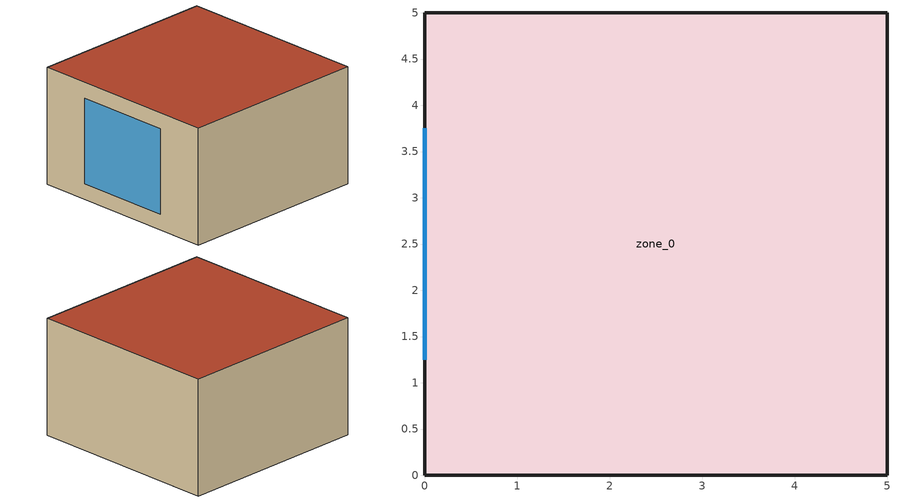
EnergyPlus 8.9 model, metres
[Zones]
zone_0
 floor ground (FLOOR): 5,0 0,0 0,5 5,5 z0
 wall outside (WALL): 0,0 5,0 5,5 0,5 0,0 z0:3
 window (Exterior Window): 0,3.75 0,1.25 z0.4:2.6
 roof outside (ROOF): 0,5 0,0 5,0 5,5 z3
[Building]
Building 1: North Axis {deg}=0; Terrain=City; Solar Distribution=FullInteriorAndExteriorWithReflections
[Site:Location]
Zürich	-: Latitude {deg}=47.37; Longitude {deg}=8.539; Time Zone {hr}=1; Elevation {m}=413
[SizingPeriod:DesignDay] Day of Month=21; Dry-Bulb Temperature Range Modifier Type=DefaultMultipliers; Barometric Pressure {Pa}=96591; Rain Indicator=No; Snow Indicator=No; Daylight Saving Time Indicator=No; Solar Model Indicator=ASHRAEClearSky
Name | Month | Day Type | Maximum Dry-Bulb Temperature {C} | Daily Dry-Bulb Temperature Range {deltaC} | Humidity Condition Type | Wetbulb or DewPoint at Maximum Dry-Bulb {C} | Wind Speed {m/s} | Wind Direction {deg} | Sky Clearness | Enthalpy at Maximum Dry-Bulb {J/kg}
Ann Clg .4% Condns DB=>MWB | 7 | SummerDesignDay | 28.3 | 9.59 | Wetbulb | 19.911 | 3.7 | 191 | 1.2
Ann Clg .4% Condns DP=>MDB | 7 | SummerDesignDay | 23.8 | 9.59 | Dewpoint | 20.1 | 3.7 | 191 | 1.2
Ann Clg .4% Condns Enth=>MDB | 7 | SummerDesignDay | 26.9 | 9.59 | Enthalpy |  | 3.7 | 191 | 1.2 | 63179
Ann Clg .4% Condns WB=>MDB | 7 | SummerDesignDay | 24.1 | 9.59 | Wetbulb | 21.271 | 3.7 | 191 | 1.2
Ann Htg 99.6% Condns DB | 1 | WinterDesignDay | -6.2 | 0 | Wetbulb | -6.2 | 3.5 | 203 | 0
Ann Htg Wind 99.6% Condns WS=>MCDB | 1 | WinterDesignDay | 2 | 0 | Wetbulb | 2 | 11.1 | 203 | 0
Ann Hum_n 99.6% Condns DP=>MCDB | 1 | WinterDesignDay | -6.6 | 0 | Dewpoint | -9.1 | 3.5 | 203 | 0
[Material:NoMass] Roughness=Rough; Thermal Absorptance=0.9; Solar Absorptance=0.7; Visible Absorptance=0.7
Name | Thermal Resistance {m2-K/W}
FLOOR | 5
ROOF | 6.67
WALL | 4
[WindowMaterial:Gas]
Air 13mm: Gas Type=Air; Thickness {m}=0.0127
[WindowMaterial:Glazing]
Clear 3mm: Optical Data Type=SpectralAverage; Thickness {m}=0.003; Solar Transmittance at Normal Incidence=0.837; Front Side Solar Reflectance at Normal Incidence=0.075; Back Side Solar Reflectance at Normal Incidence=0; Visible Transmittance at Normal Incidence=0.898; Front Side Visible Reflectance at Normal Incidence=0.081; Back Side Visible Reflectance at Normal Incidence=0; Infrared Transmittance at Normal Incidence=0; Front Side Infrared Hemispherical Emissivity=0.84; Back Side Infrared Hemispherical Emissivity=0.84; Conductivity {W/m-K}=0.9; Dirt Correction Factor for Solar and Visible Transmittance=1
[Construction]
Exterior Window: Clear 3mm, Air 13mm, Clear 3mm
FLOOR: FLOOR
ROOF: ROOF
WALL: WALL
[Zone]
zone_0
[ZoneControl:Thermostat]
zone_0 Thermostat: Zone or ZoneList=zone_0; Control Type Schedule=zone_0 Thermostat Schedule; Control Object Type 1=ThermostatSetpoint:DualSetpoint; Control Name 1=dualSetPtThermostatzone_0
[ThermostatSetpoint:DualSetpoint]
dualSetPtThermostatzone_0: Heating Setpoint Temperature Schedule=MIDRISEAPARTMENT APARTMENT HTGSETP SETPT 20.0; Cooling Setpoint Temperature Schedule=MIDRISEAPARTMENT APARTMENT CLGSETP SETPT 28.0
[ZoneHVAC:IdealLoadsAirSystem]
zone_0 IDEAL LOADS AIR SYSTEM: Cooling Limit=LimitFlowRate; Maximum Cooling Air Flow Rate {m3/s}=Autosize; Dehumidification Control Type=None; Humidification Control Type=None; Design Specification Outdoor Air Object=zone_0_DSOA; Outdoor Air Economizer Type=DifferentialDryBulb
[DesignSpecification:OutdoorAir]
zone_0_DSOA: Outdoor Air Method=Sum; Outdoor Air Flow per Person {m3/s-person}=0; Outdoor Air Flow per Zone Floor Area {m3/s-m2}=0.0002; Outdoor Air Flow per Zone {m3/s}=0; Outdoor Air Flow Air Changes per Hour {1/hr}=0
[Zone equipment]
zone_0: zone_0 IDEAL LOADS AIR SYSTEM
[Sizing:Zone]
zone_0: Zone Cooling Design Supply Air Temperature Input Method=SupplyAirTemperature; Zone Cooling Design Supply Air Temperature {C}=14; Zone Cooling Design Supply Air Temperature Difference {deltaC}=11.11; Zone Heating Design Supply Air Temperature Input Method=SupplyAirTemperature; Zone Heating Design Supply Air Temperature {C}=40; Zone Heating Design Supply Air Temperature Difference {deltaC}=11.11; Zone Cooling Design Supply Air Humidity Ratio {kgWater/kgDryAir}=0.0085; Zone Heating Design Supply Air Humidity Ratio {kgWater/kgDryAir}=0.008; Design Specification Outdoor Air Object=zone_0_DSOA; Cooling Design Air Flow Method=DesignDay; Cooling Design Air Flow Rate {m3/s}=0; Cooling Minimum Air Flow per Zone Floor Area {m3/s-m2}=0.000762; Cooling Minimum Air Flow {m3/s}=0; Cooling Minimum Air Flow Fraction=0; Heating Design Air Flow Method=DesignDay; Heating Design Air Flow Rate {m3/s}=0; Heating Maximum Air Flow per Zone Floor Area {m3/s-m2}=0.002032; Heating Maximum Air Flow {m3/s}=0.141576; Heating Maximum Air Flow Fraction=0.3; Design Specification Zone Air Distribution Object=zone_0 Design Spec Zone Air Dist; Account for Dedicated Outdoor Air System=No
[DesignSpecification:ZoneAirDistribution]
zone_0 Design Spec Zone Air Dist: Zone Air Distribution Effectiveness in Cooling Mode=1; Zone Air Distribution Effectiveness in Heating Mode=1
[Schedule:Compact]
zone_0 Thermostat Schedule: Through: 12/31, For: AllDays, Until: 24:00, 4
[Schedule:Year]
MIDRISEAPARTMENT APARTMENT HTGSETP SETPT 20.0: SETPT 20.0  {7CD2F102-3EEC-404D-8628-98CA9CB5C387}, 1, 1, 12, 31
MIDRISEAPARTMENT APARTMENT CLGSETP SETPT 28.0: SETPT 28.0  {ECBD0E11-2ABE-4B29-B590-1DB13F5BA0B2}, 1, 1, 12, 31
[Schedule:Week:Daily]
SETPT 20.0  {7CD2F102-3EEC-404D-8628-98CA9CB5C387}: MIDRISEAPARTMENT APARTMENT HTGSETP DEFAULT SCHEDULESETPT 20.0, MIDRISEAPARTMENT APARTMENT HTGSETP DEFAULT SCHEDULESETPT 20.0, MIDRISEAPARTMENT APARTMENT HTGSETP DEFAULT SCHEDULESETPT 20.0, MIDRISEAPARTMENT APARTMENT HTGSETP DEFAULT SCHEDULESETPT 20.0, MIDRISEAPARTMENT APARTMENT HTGSETP DEFAULT SCHEDULESETPT 20.0, MIDRISEAPARTMENT APARTMENT HTGSETP DEFAULT SCHEDULESETPT 20.0, MIDRISEAPARTMENT APARTMENT HTGSETP DEFAULT SCHEDULESETPT 20.0, MIDRISEAPARTMENT APARTMENT HTGSETP DEFAULT SCHEDULESETPT 20.0, SCHEDULE DAY 5SETPT 20.0, SCHEDULE DAY 4SETPT 20.0, MIDRISEAPARTMENT APARTMENT HTGSETP DEFAULT SCHEDULESETPT 20.0, MIDRISEAPARTMENT APARTMENT HTGSETP DEFAULT SCHEDULESETPT 20.0
SETPT 28.0  {ECBD0E11-2ABE-4B29-B590-1DB13F5BA0B2}: MIDRISEAPARTMENT APARTMENT CLGSETP DEFAULT SCHEDULESETPT 28.0, MIDRISEAPARTMENT APARTMENT CLGSETP DEFAULT SCHEDULESETPT 28.0, MIDRISEAPARTMENT APARTMENT CLGSETP DEFAULT SCHEDULESETPT 28.0, MIDRISEAPARTMENT APARTMENT CLGSETP DEFAULT SCHEDULESETPT 28.0, MIDRISEAPARTMENT APARTMENT CLGSETP DEFAULT SCHEDULESETPT 28.0, MIDRISEAPARTMENT APARTMENT CLGSETP DEFAULT SCHEDULESETPT 28.0, MIDRISEAPARTMENT APARTMENT CLGSETP DEFAULT SCHEDULESETPT 28.0, MIDRISEAPARTMENT APARTMENT CLGSETP DEFAULT SCHEDULESETPT 28.0, SCHEDULE DAY 3SETPT 28.0, SCHEDULE DAY 2SETPT 28.0, MIDRISEAPARTMENT APARTMENT CLGSETP DEFAULT SCHEDULESETPT 28.0, MIDRISEAPARTMENT APARTMENT CLGSETP DEFAULT SCHEDULESETPT 28.0
[Schedule:Day:Interval]
MIDRISEAPARTMENT APARTMENT HTGSETP DEFAULT SCHEDULESETPT 20.0; SCHEDULE DAY 5SETPT 20.0; SCHEDULE DAY 4SETPT 20.0: No, 24:00, 20
MIDRISEAPARTMENT APARTMENT CLGSETP DEFAULT SCHEDULESETPT 28.0; SCHEDULE DAY 3SETPT 28.0; SCHEDULE DAY 2SETPT 28.0: No, 24:00, 28
